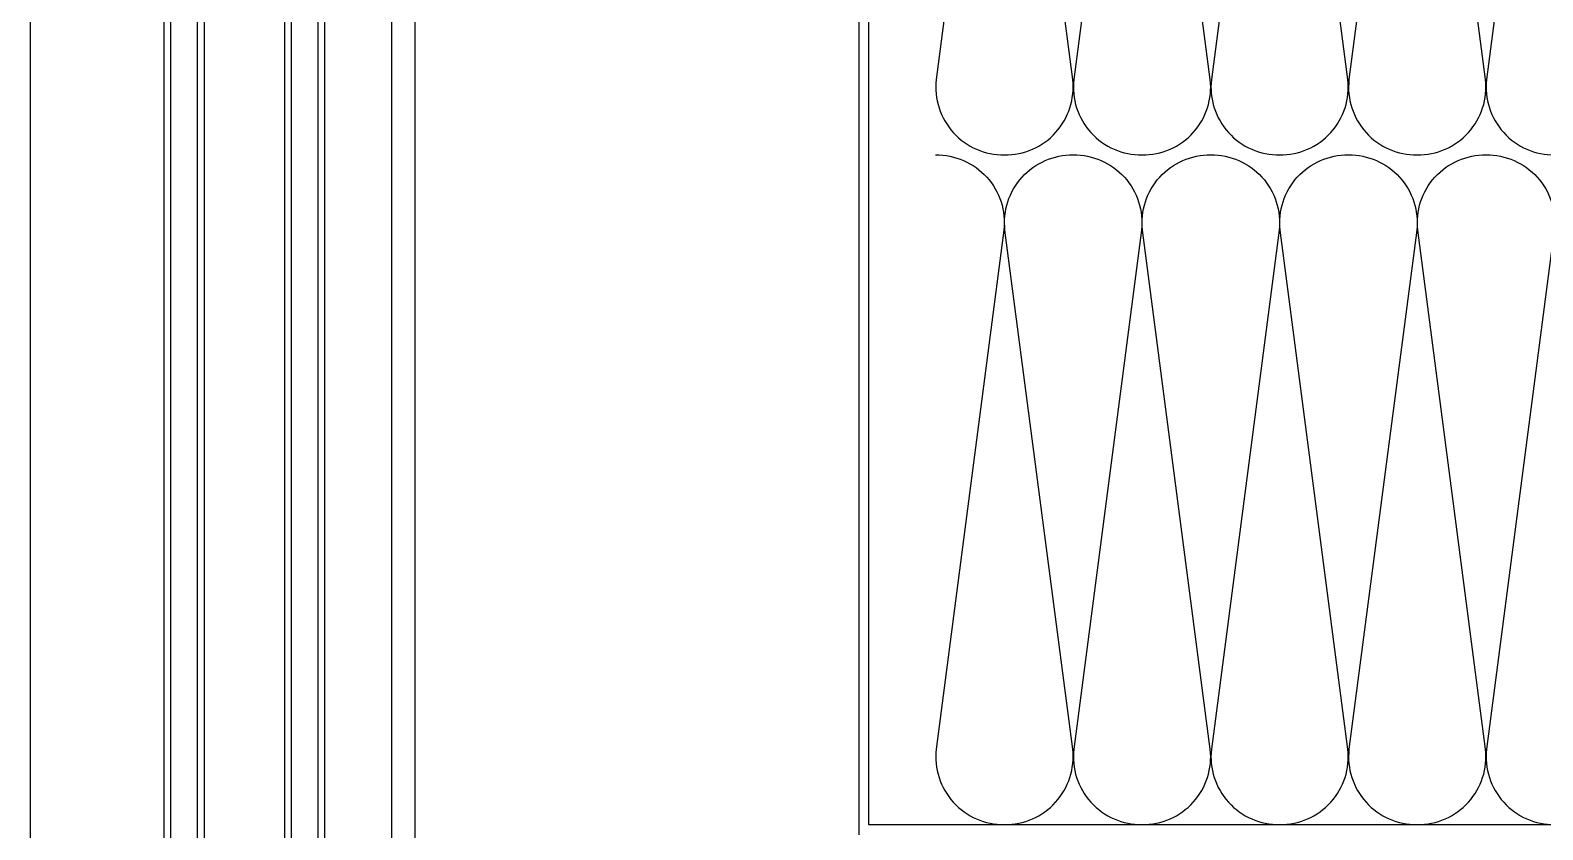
# Model space of a CAD drawing. Extents: x 6843040 to 15500510, y -6507076 to -4940511.
# Drawn here: x 7678852.5 to 7679078.4, y -6155340.7 to -6155221.3 of the extents above; entities that cross this region are included whole.
import ezdxf

# ---------------------------------------------------------------- set-up
doc = ezdxf.new("R2010")
doc.units = 0
doc.header["$LTSCALE"] = 1000
doc.header["$MEASUREMENT"] = 0
doc.linetypes.add('HIDDEN', pattern=[0.375, 0.25, -0.125])
for name, color, linetype in [('GC', 3, 'Continuous'), ('LT-dim 1', 3, 'Continuous'), ('LT-中线', 6, 'Continuous'), ('LT-玻璃', 4, 'Continuous'), ('LT-铝板', 31, 'Continuous'), ('批荡层', 213, 'Continuous'), ('钢立柱规格布置', 2, 'Continuous')]:
    doc.layers.add(name, color=color, linetype=linetype)

# ---------------------------------------------------------------- blocks, each defined once
blk = doc.blocks.new('*U242')
at = {"layer": 'LT-玻璃', "color": 8}
for p, q in [((-1696.802555535035, 23.00001763110049), (-0.0008645246417771091, 23.00001763110049)), ((-1696.802555535016, 19.00001763110049), (-0.000864524623153784, 19.00001763110049)), ((-1696.802555535016, 5), (-0.0008468935226630947, 5)), ((-1696.80255553502, 1.000386271683965), (-0.0008468935266137123, 1.000386271683965))]:
    blk.add_line(p, q, dxfattribs=at)
at = {"layer": 'LT-玻璃', "color": 150}
for points in [[(-1696.802555535035, 24.00001763110049), (-1.000864524641777, 24.00001763110049), (-0.0008645246417771091, 23.00001763110049), (-0.000864524623153784, 19.00001763110049), (-1.000864524623154, 18.00001763110049), (-1696.802555535016, 18.00001763110049)], [(-1696.80255553502, 0), (-1.000846893526614, 0), (-0.0008468935266137123, 1), (-0.0008468935226630947, 5), (-1.000846893522663, 6), (-1696.802555535016, 6)]]:
    blk.add_lwpolyline(points, dxfattribs=at)

msp = doc.modelspace()

# ---------------------------------------------------------------- linework, layer by layer
at = {"layer": 'GC', "color": 8, "linetype": 'HIDDEN', "ltscale": 20}
for p, q in [((7678909.971541285, -6157589.92835863), (7678909.971541281, -6154972.551546051)), ((7678909.971541285, -6157589.92835863), (7678909.971541281, -6154972.551546051)), ((7678909.976659616, -6157589.928358631), (7678909.976659613, -6154972.551546052))]:
    msp.add_line(p, q, dxfattribs=at)
at = {"layer": 'LT-dim 1', "extrusion": (0, 1.224646799147353e-16, -1), "elevation": -7.61212963036408e-10}
for points in [[(-7678997.917218736, -6155151.188639756), (-7678987.803240734, -6155228.668679756, -0.451718), (-7678997.999112071, -6155239.928679756, -0.451718), (-7679008.194996565, -6155228.668679756), (-7678998.081005405, -6155151.188639756, 0.451718)], [(-7679018.472774391, -6155151.188639756), (-7679008.358796387, -6155228.668679756, -0.451718), (-7679018.554667725, -6155239.928679756, -0.451718), (-7679028.750552217, -6155228.668679756), (-7679018.636561058, -6155151.188639756, 0.451718)], [(-7679039.028330044, -6155151.188639756), (-7679028.91435204, -6155228.668679756, -0.451718), (-7679039.110223378, -6155239.928679756, -0.451718), (-7679049.30610787, -6155228.668679756), (-7679039.19211671, -6155151.188639756, 0.451718)], [(-7679059.583885699, -6155151.188639756), (-7679049.469907694, -6155228.668679756, -0.451718), (-7679059.665779031, -6155239.928679756, -0.451718), (-7679069.861663525, -6155228.668679756), (-7679059.747672365, -6155151.188639756, 0.451718)], [(-7679080.139441351, -6155151.188639756), (-7679070.025463347, -6155228.668679756, -0.451718), (-7679080.221334684, -6155239.928679756, -0.451718)], [(-7678987.721334244, -6155239.928679756, 0.451718), (-7678997.917218736, -6155251.188639756), (-7678987.803240734, -6155328.668679756, -0.451718), (-7678997.999112071, -6155339.928679756, -0.451718), (-7679008.194996565, -6155328.668679756), (-7678998.081005405, -6155251.188639756, 0.451718), (-7679008.276889897, -6155239.928679756, 0.451718), (-7679018.472774391, -6155251.188639756), (-7679008.358796387, -6155328.668679756, -0.451718), (-7679018.554667725, -6155339.928679756, -0.451718), (-7679028.750552217, -6155328.668679756), (-7679018.636561058, -6155251.188639756, 0.451718), (-7679028.832445552, -6155239.928679756, 0.451718), (-7679039.028330044, -6155251.188639756), (-7679028.91435204, -6155328.668679756, -0.451718), (-7679039.110223378, -6155339.928679756, -0.451718), (-7679049.30610787, -6155328.668679756), (-7679039.19211671, -6155251.188639756, 0.451718), (-7679049.388001204, -6155239.928679756, 0.451718), (-7679059.583885699, -6155251.188639756), (-7679049.469907694, -6155328.668679756, -0.451718), (-7679059.665779031, -6155339.928679756, -0.451718), (-7679069.861663525, -6155328.668679756), (-7679059.747672365, -6155251.188639756, 0.451718), (-7679069.943556859, -6155239.928679756, 0.451718), (-7679080.139441351, -6155251.188639756), (-7679070.025463347, -6155328.668679756, -0.451718), (-7679080.221334684, -6155339.928679756, -0.451718)]]:
    msp.add_lwpolyline(points, format="xyb", dxfattribs=at)
at = {"layer": 'LT-中线'}
msp.add_line((7678977.751075991, -6155339.928361975), (7679172.721335127, -6155339.928361975), dxfattribs=at)
msp.add_lwpolyline([(7678977.751075991, -6155339.953096122), (7678977.751075991, -6155174.928341572), (7678959.621607917, -6155174.928341572), (7678959.621607917, -6155176.428341572), (7678976.251075991, -6155176.428341572), (7678976.251075991, -6155341.453096122)], dxfattribs=at)
at = {"layer": 'LT-铝板'}
for p, q in [((7678906.471541285, -6157589.92835863), (7678906.471541281, -6154972.551546051)), ((7678906.471541285, -6157589.92835863), (7678906.471541281, -6154972.551546051)), ((7678906.476659616, -6157589.928358631), (7678906.476659613, -6154972.551546052))]:
    msp.add_line(p, q, dxfattribs=at)
at = {"layer": '批荡层'}
msp.add_lwpolyline([(7678852.47151698, -6152509.928361963), (7678852.471525506, -6158400.962864887)], dxfattribs=at)
at = {"layer": '批荡层', "color": 8}
for points in [[(7678852.471516977, -6152509.928361963), (7678852.471525502, -6158400.962864887)], [(7678852.471516977, -6152509.928361963), (7678852.471525502, -6158400.962864887)], [(7678852.476635309, -6152509.928361963), (7678852.476643834, -6158400.962864888)]]:
    msp.add_lwpolyline(points, dxfattribs=at)

# ---------------------------------------------------------------- block references
at = {"layer": '钢立柱规格布置', "xscale": -1, "rotation": 270}
msp.add_blockref('*U242', (7678872.476641983, -6155147.427815231), dxfattribs=at)

doc.saveas('drawing.dxf')
